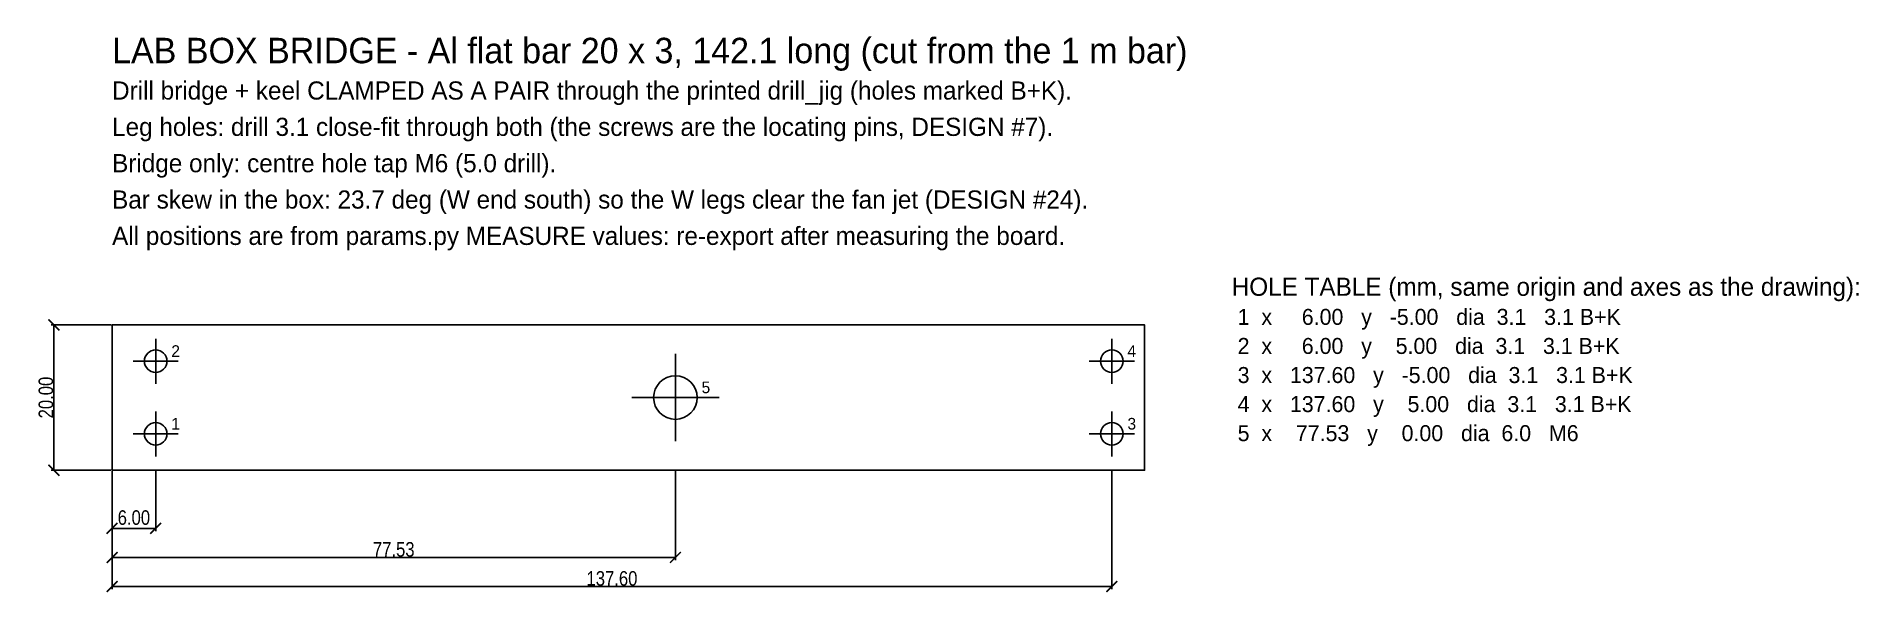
# Model space of a CAD drawing. Header units: millimetres. Extents: x -10 to 240, y -27 to 50.
import ezdxf

# ---------------------------------------------------------------- set-up
doc = ezdxf.new("R2010")
doc.units = ezdxf.units.MM
for name, color, linetype in [('DIM', 5, 'Continuous'), ('HIDDEN', 8, 'Continuous'), ('HOLES', 1, 'Continuous'), ('OUTLINE', 7, 'Continuous'), ('TEXT', 3, 'Continuous')]:
    doc.layers.add(name, color=color, linetype=linetype)
doc.styles.add('OpenSansCondensed-Light', font='OpenSansCondensed-Light.ttf')
doc.dimstyles.new('EZDXF', dxfattribs={"dimtxt": 0.25, "dimasz": 0.175, "dimexe": 0.375, "dimexo": 0.125, "dimgap": 0.1, "dimtad": 1, "dimlfac": 100, "dimzin": 12, "dimdsep": 46, "dimtxsty": 'OpenSansCondensed-Light', "dimblk": 'ARCHTICK', "dimcen": 2.5, "dimazin": 3, "dimtfac": 0.5, "dimtmove": 2, "dimatfit": 3})

# ---------------------------------------------------------------- blocks, each defined once
blk = doc.blocks.new('_ARCHTICK')
at = {"color": 0, "linetype": 'BYBLOCK', "const_width": 0.15}
blk.add_lwpolyline([(-0.5, -0.5), (0.5, 0.5)], dxfattribs=at)

msp = doc.modelspace()

# ---------------------------------------------------------------- linework, layer by layer
at = {"layer": 'HIDDEN'}
for p, q in [((6, 1.9), (6, 8.1)), ((137.59959, 1.9), (137.59959, 8.1)), ((77.53339, -6), (77.53339, 6)), ((2.9, 5), (9.1, 5)), ((134.49959, 5), (140.69959, 5)), ((71.53339, 0), (83.53339, 0)), ((6, -8.1), (6, -1.9)), ((137.59959, -8.1), (137.59959, -1.9)), ((2.9, -5), (9.1, -5)), ((134.49959, -5), (140.69959, -5))]:
    msp.add_line(p, q, dxfattribs=at)
at = {"layer": 'HOLES'}
for centre, radius in [((6, 5), 1.55), ((137.59959, 5), 1.55), ((77.53339, 0), 3), ((6, -5), 1.55), ((137.59959, -5), 1.55)]:
    msp.add_circle(centre, radius, dxfattribs=at)
at = {"layer": 'OUTLINE'}
msp.add_lwpolyline([(0, -10), (142.09959, -10), (142.09959, 10), (0, 10)], close=True, dxfattribs=at)

# ---------------------------------------------------------------- texts
at = {"layer": 'TEXT'}
for s, height, p in [('LAB BOX BRIDGE - Al flat bar 20 x 3, 142.1 long (cut from the 1 m bar)', 3.5, (0, 46)), ('Drill bridge + keel CLAMPED AS A PAIR through the printed drill_jig (holes marked B+K).', 2.5, (0, 41)), ('Leg holes: drill 3.1 close-fit through both (the screws are the locating pins, DESIGN #7).', 2.5, (0, 36)), ('Bridge only: centre hole tap M6 (5.0 drill).', 2.5, (0, 31)), ('Bar skew in the box: 23.7 deg (W end south) so the W legs clear the fan jet (DESIGN #24).', 2.5, (0, 26)), ('All positions are from params.py MEASURE values: re-export after measuring the board.', 2.5, (0, 21)), ('HOLE TABLE (mm, same origin and axes as the drawing):', 2.5, (154.09959, 14)), (' 1  x     6.00   y   -5.00   dia  3.1   3.1 B+K', 2.2, (154.09959, 10)), (' 2  x     6.00   y    5.00   dia  3.1   3.1 B+K', 2.2, (154.09959, 6)), ('2', 1.6, (8.15, 5.6)), ('4', 1.6, (139.74959, 5.6)), (' 3  x   137.60   y   -5.00   dia  3.1   3.1 B+K', 2.2, (154.09959, 2)), ('5', 1.6, (81.13339, 0.6)), (' 4  x   137.60   y    5.00   dia  3.1   3.1 B+K', 2.2, (154.09959, -2)), ('1', 1.6, (8.15, -4.4)), ('3', 1.6, (139.74959, -4.4)), (' 5  x    77.53   y    0.00   dia  6.0   M6', 2.2, (154.09959, -6))]:
    msp.add_text(s, height=height, dxfattribs=at).set_placement(p)

# ---------------------------------------------------------------- dimensions: what is measured, and where the dimension line sits
at = {"layer": 'DIM'}
msp.add_linear_dim(base=(-8, -10), p1=(0, -10), p2=(0, 10), angle=90, text='20.00', dimstyle='EZDXF', override={"dimtxt": 2, "dimasz": 1.5}, dxfattribs=at).render()
for base, p2, text in [((0, -18), (6, -10), '6.00'), ((0, -22), (77.53, -10), '77.53'), ((0, -26), (137.6, -10), '137.60')]:
    msp.add_linear_dim(base=base, p1=(0, -10), p2=p2, text=text, dimstyle='EZDXF', override={"dimtxt": 2, "dimasz": 1.5}, dxfattribs=at).render()

doc.saveas('drawing.dxf')
